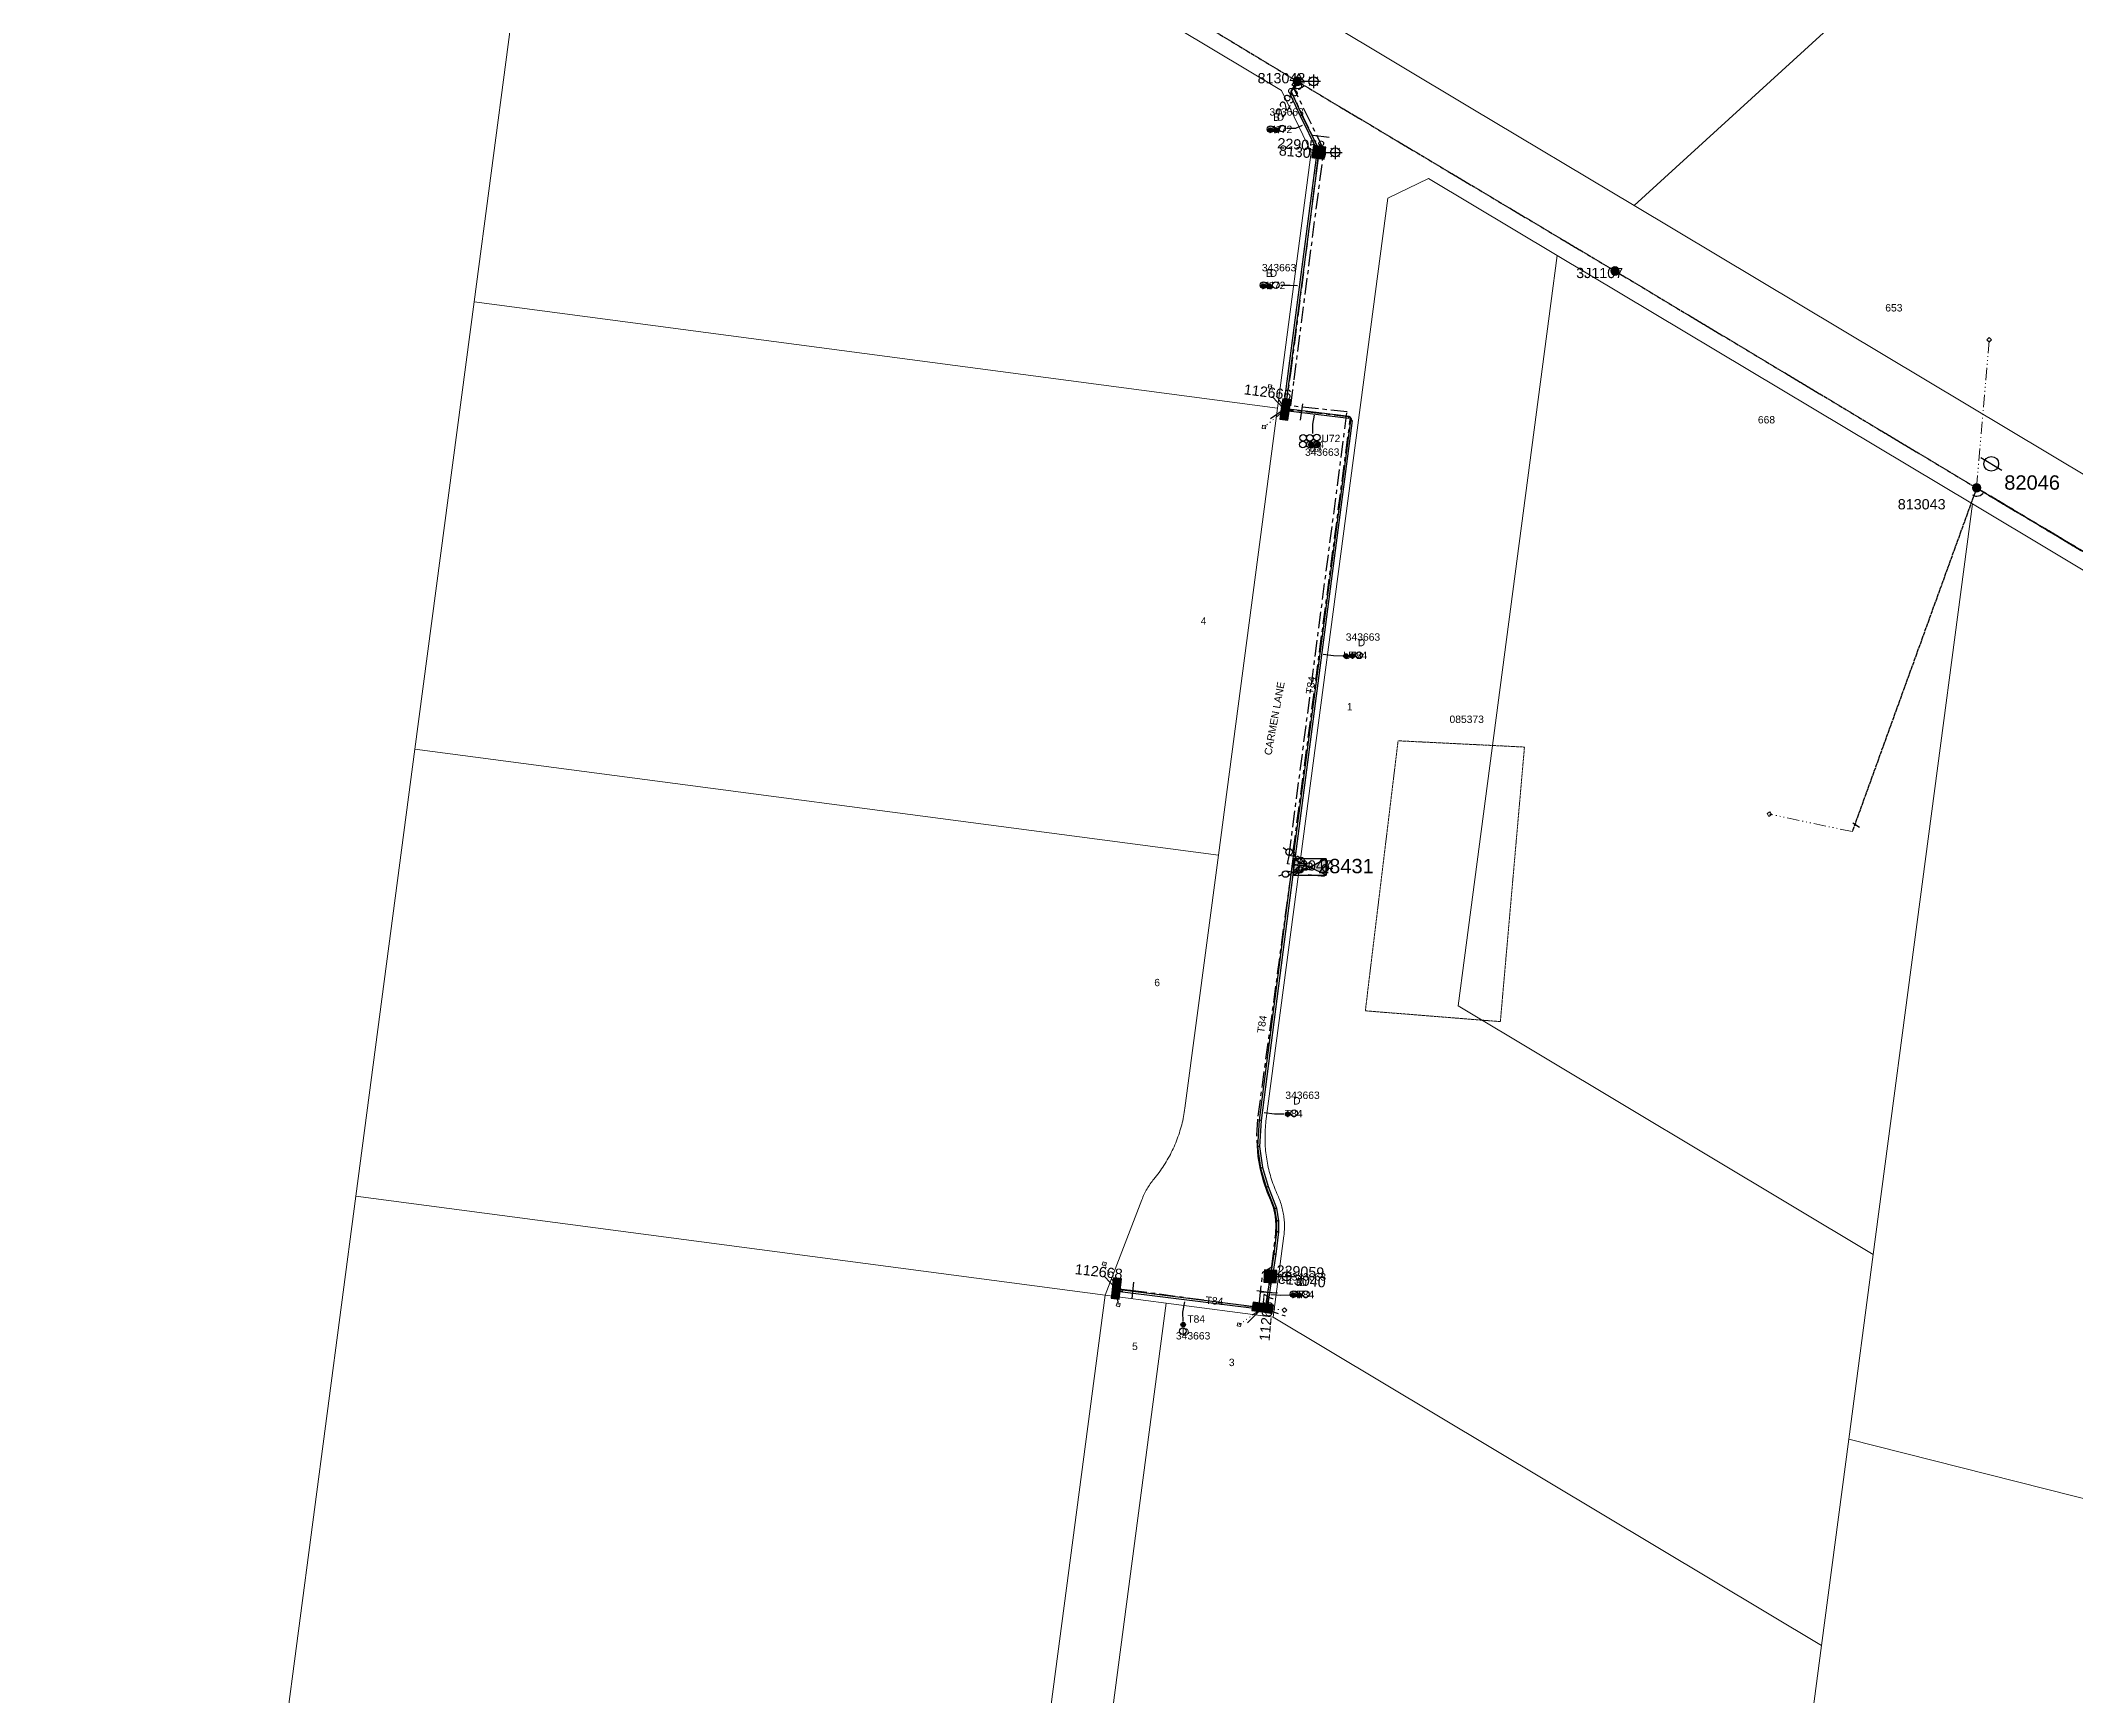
# Model space of a CAD drawing. Header units: metres. Extents: x 250871 to 255994, y 6164531 to 6169422.
# Drawn here: x 252047.9 to 252544.4, y 6166211 to 6166614.7 of the extents above; entities that cross this region are included whole.
import ezdxf
from ezdxf.enums import TextEntityAlignment as Align

# ---------------------------------------------------------------- set-up
doc = ezdxf.new("R2010")
doc.units = ezdxf.units.M
for name, pattern in [('Cable Exist OH', [1, 1, 0]), ('Cable Exist UG', [7, 4, -1, 1, -1]), ('DASHED', [19.05, 12.7, -6.35]), ('HIDDEN2', [0.1875, 0.125, -0.0625]), ('PHANTOMX2', [6.6, 3, -0.75, 0.2, -0.75, 0.2, -0.75, 0.2, -0.75])]:
    doc.linetypes.add(name, pattern=pattern)
doc.layers.get('0').update_dxf_attribs({"color": 6})
doc.layers.get('Defpoints').update_dxf_attribs({"color": 250})
for name, color, linetype, lineweight in [('Cadastre Land Parcels_SP_EXT', 118, 'Continuous', 15), ('Cadastre Other Property_SP_EXT', 138, 'DASHED', 15), ('Cadastre Road Names_SP_HV_LV_SL_EXT', 211, 'Continuous', 15), ('Mains_HV_EXT', 13, 'Continuous', 25), ('Mains_LV_EXT', 163, 'Continuous', 25), ('Mains_LV_SL_EXT', 135, 'Continuous', 25), ('Services_SP_EXT', 42, 'PHANTOMX2', 20)]:
    doc.layers.add(name, color=color, linetype=linetype, lineweight=lineweight)
for name, color, linetype in [('Duct_SP_EXT', 30, 'Continuous'), ('Equip_HV_EXT', 7, 'Continuous'), ('Equip_LV_EXT', 7, 'Continuous'), ('Equip_SP_HV_EXT', 7, 'Continuous'), ('Equip_SP_SL_EXT', 7, 'Continuous'), ('Sub_SP_EXT', 7, 'Continuous'), ('SupportsOH_SP_TR_HV_LV_SL_EXT', 7, 'Continuous'), ('SupportsUG_SP_LV_EXT', 7, 'Continuous'), ('SupportsUG_SP_LV_SL_EXT', 7, 'Continuous'), ('Trench_SP_EXT', 7, 'Continuous')]:
    doc.layers.add(name, color=color, linetype=linetype)
doc.styles.add('COLUMN_LABEL', font='arial.ttf', dxfattribs={"height": 2})
doc.styles.add('HVSW_LABEL', font='arial.ttf', dxfattribs={"height": 3.5})
doc.styles.add('iecARIAL', font='arial.ttf', dxfattribs={"height": 2})
doc.styles.add('POLE_LABEL', font='arial.ttf', dxfattribs={"height": 2})
doc.styles.add('SL_LABEL', font='arial.ttf', dxfattribs={"height": 2})
doc.styles.get("Standard").update_dxf_attribs({"font": 'arial.ttf'})
doc.styles.add('SWITCH_LABEL', font='arial.ttf', dxfattribs={"height": 2})

# ---------------------------------------------------------------- blocks, each defined once
blk = doc.blocks.new('SUB_PADMOUNT_EXT')
at = {"ltscale": 10}
h = blk.add_hatch(color=256, dxfattribs=at)
h.dxf.hatch_style = 1
h.paths.add_polyline_path([(4, -2), (0, 0), (4, 2)])
h.paths.add_polyline_path([(-4, -2), (-4, 2), (0, 0)])
blk.add_line((4, 2), (-4, -2))
blk.add_lwpolyline([(-4, -2), (4, -2), (4, 2), (-4, 2)], close=True)
at = {"ltscale": 10, "flags": 128}
for points in [[(-4, -2), (-4, 2), (0, 0)], [(4, -2), (0, 0), (4, 2)]]:
    blk.add_lwpolyline(points, close=True, dxfattribs=at)
at = {"flags": 8}
blk.add_attdef('ASSET_NUM', text='', height=2.5, dxfattribs=at).set_placement((0, 5), align=Align.MIDDLE_CENTER)
for tag, flags, p in [('STREET_CODE', 9, (1.5, 0)), ('OPERATING_VOLTAGE', 9, (1.5, -0.4)), ('ORIENTATION', 9, (1.5, -0.6)), ('OWNED_BY', 9, (1.5, -0.8)), ('OPERATED_BY', 9, (1.5, -1)), ('CONSTRUCTED_VOLTAGE', 9, (1.5, -1.4)), ('SECONDARY_VOLTAGE', 9, (1.5, -1.6)), ('STATE', 9, (1.5, -1.8)), ('SUBSTATION_TYPE', 9, (1.5, -2.2)), ('SUBURB', 9, (1.5, -2.8)), ('STREETNAME', 9, (1.5, -3)), ('Z', 1, (1.5, -3.6)), ('NO_PHASES', 9, (1.5, -0.2)), ('MAINTAINED_BY', 9, (1.5, -1.2)), ('PARENT', 9, (1.5, -2)), ('USAGE', 9, (1.5, -2.4)), ('LEGEND', 9, (1.5, -2.6)), ('LOCATION', 9, (1.5, -3.2)), ('NOTES', 9, (1.5, -3.4))]:
    blk.add_attdef(tag, text='', height=0.2, dxfattribs=dict(flags=flags)).set_placement(p, align=Align.MIDDLE_LEFT)
blk = doc.blocks.new('COLUMN_EXT')
blk.add_hatch(color=256).paths.add_polyline_path([(1.5, -1.5), (1.5, 1.5), (-1.5, 1.5), (-1.5, -1.5)])
blk.add_lwpolyline([(1.5, 1.5), (-1.5, 1.5), (-1.5, -1.5), (1.5, -1.5)], close=True)
at = {"layer": 'Defpoints', "flags": 128}
for points in [[(0, 0), (0, -2)], [(2, -4), (-2, -4)]]:
    blk.add_lwpolyline(points, dxfattribs=at)
at = {"flags": 9}
for tag, style, p in [('STRUCTURE_PLANT_NUMBER', 'POLE_LABEL', (-1.81, -0.03)), ('STREET_CODE', 'COLUMN_LABEL', (-1.81, 0.2))]:
    blk.add_attdef(tag, text='', height=0.2, rotation=180, dxfattribs=dict(at, style=style)).set_placement(p, align=Align.MIDDLE_LEFT)
for tag, p in [('COLUMN_TYPE', (-1.81, 0.4)), ('STREETNAME', (-1.81, 1.6)), ('OWNED_BY', (-1.81, 0.6)), ('LOCATION', (-1.81, 1.4)), ('SUBURB', (-1.81, 1.8)), ('LEGEND', (-1.81, 1.2)), ('USAGE', (-1.81, 1)), ('NOTES', (-1.81, 2)), ('STATE', (-1.81, 0.8))]:
    blk.add_attdef(tag, text='', height=0.2, rotation=180, dxfattribs=at).set_placement(p, align=Align.MIDDLE_LEFT)
at = {"flags": 1}
blk.add_attdef('Z', (-1.81, 2.35), '', height=0.2, rotation=180, dxfattribs=at)
at = {"style": 'COLUMN_LABEL', "width": 0.9, "flags": 8}
blk.add_attdef('ASSET_NUM', text='', height=2, rotation=270, dxfattribs=at).set_placement((2, -4), align=Align.MIDDLE_LEFT)
blk = doc.blocks.new('PILLAR_EXT')
blk.add_hatch(color=256).paths.add_polyline_path([(2.5, -1), (2.5, 1), (-2.5, 1), (-2.5, -1)])
for p, q in [((2.5, 0), (-2.5, 0)), ((0, -1), (0, 1))]:
    blk.add_line(p, q)
at = {"ltscale": 10}
blk.add_line((-2.5, 0), (2.5, 0), dxfattribs=at)
blk.add_lwpolyline([(2.5, 1), (1.25, 1), (-1.25, 1), (-2.5, 1), (-2.5, -1), (2.5, -1)], close=True)
at = {"layer": 'Defpoints'}
for p, q in [((0, 0), (0, -2)), ((2, -4), (-2, -4))]:
    blk.add_line(p, q, dxfattribs=at)
for tag, p, flags in [('SUPPORT_TYPE', (0, 0.6), 9), ('STREETNAME', (0, 1.8), 9), ('OWNED_BY', (0, 0.2), 9), ('LOCATION', (0, 1.2), 9), ('SUBURB', (0, 2), 1), ('LEGEND', (0, 1), 9), ('PARENT', (0, 1.6), 9), ('USAGE', (0, 0.8), 9), ('NOTES', (0, 1.4), 9), ('STATE', (0, 0.4), 9)]:
    blk.add_attdef(tag, p, '', height=0.2, rotation=180, dxfattribs=dict(flags=flags))
at = {"width": 0.9, "flags": 8}
blk.add_attdef('ASSET_NUM', text='', height=2, rotation=270, dxfattribs=at).set_placement((2, -4), align=Align.MIDDLE_LEFT)
blk = doc.blocks.new('DUCT_EXT')
blk.add_circle((0, 0.8), 0.8)
at = {"flags": 1}
blk.add_attdef('Z', (0, 0), '', height=0.2, dxfattribs=at)
at = {"flags": 9}
for tag, p in [('DUCT_CODE', (0, 0)), ('XSECT_TYPE', (0, -0.2)), ('STATE', (0, -0.6)), ('FB_REFERENCE', (0, -0.4)), ('NOTES', (0, -0.8))]:
    blk.add_attdef(tag, text='', height=0.2, dxfattribs=at).set_placement(p, align=Align.MIDDLE_LEFT)
blk = doc.blocks.new('SL_LANTERN_EXT')
at = {"flags": 9}
for tag, p in [('LRATECODE', (-7.4, 0)), ('LOUTREACHVOCAB', (-7.2, 0)), ('LOUTREACH', (-7, 0)), ('LANTNUMBER', (-6.6, 0)), ('LNEW', (-6.4, 0)), ('LMASTVOCAB', (-6.2, 0)), ('LMAST', (-6, 0)), ('LLAMPVOCAB', (-5.8, 0)), ('LLAMP', (-5.6, 0)), ('LEXIST', (-5.4, 0)), ('LCHARGE3PERCENT', (-5.2, 0)), ('LCHARGE3', (-5, 0)), ('LCHARGE2PERCENT', (-4.8, 0)), ('LCHARGE2', (-4.6, 0)), ('LCHARGE1PERCENT', (-4.4, 0)), ('LCHARGE1', (-4.2, 0)), ('LCATEGORY', (-4, 0)), ('LBRACKETVOCAB', (-3.8, 0)), ('LBRACKET', (-3.6, 0)), ('LKINGHEIGHT', (-3.4, 0)), ('CREPLACE', (-3.2, 0)), ('CREMOVE', (-3, 0)), ('CNUMBER', (-2.8, 0)), ('CNEW', (-2.6, 0)), ('CEXIST', (-2.4, 0)), ('USAGE', (-2.2, 0)), ('STATE', (-2, 0)), ('OWNED_BY', (-1.8, 0)), ('ORIENTATION', (-1.6, 0)), ('OPERATING_VOLTAGE', (-1.4, 0)), ('NO_PHASES', (-1.2, 0)), ('LANTERN_TYPE', (-1, 0)), ('LANTERN_PURPOSE', (-0.8, 0)), ('CONTROL_TYPE', (-0.6, 0)), ('CONSTRUCTED_VOLTAGE', (-0.4, 0))]:
    blk.add_attdef(tag, text='', height=0.001, rotation=270, dxfattribs=at).set_placement(p, align=Align.MIDDLE_LEFT)
for tag, p in [('LREMOVE', (0, -7.6)), ('LREPLACE', (0, -7.8)), ('LTYPE', (0, -8)), ('LTYPEVOCAB', (0, -8.2)), ('LEGEND', (0, -8.4)), ('SUBURB', (0, -8.6)), ('STREETNAME', (0, -8.8)), ('LOCATION', (0, -9)), ('NOTES', (0, -9.2)), ('MAINTAINED_BY', (0, -9.86))]:
    blk.add_attdef(tag, text='', height=0.001, dxfattribs=at).set_placement(p, align=Align.MIDDLE_LEFT)
blk.add_attdef('OPERATED_BY', (0, -9.61), '', height=0.001, dxfattribs=at)
blk.add_wipeout([(5.69, 0), (5.06, -1.06), (4, -1.69), (2.94, -1.06), (2.31, 0), (2.94, 1.06), (4, 1.69), (5.06, 1.06)])
for p, q in [((0, 0), (4, 0)), ((2.94, 1.06), (3.2, 0.8)), ((4, 1.69), (4, 0)), ((5.06, 1.06), (4.8, 0.8)), ((2.94, -1.06), (3.2, -0.8)), ((4, 0), (5.69, 0)), ((4, 0), (4, -1.69)), ((5.06, -1.06), (4.8, -0.8))]:
    blk.add_line(p, q)
blk.add_circle((4, 0), 1.12)
at = {"style": 'SL_LABEL', "flags": 9}
blk.add_attdef('STREET_CODE', text='', height=0.001, rotation=270, dxfattribs=at).set_placement((0, 0), align=Align.MIDDLE_LEFT)
at = {"flags": 1}
blk.add_attdef('Z', (0, 0), '', height=0.001, rotation=270, dxfattribs=at)
at = {"width": 0.9}
blk.add_attdef('LNUMBER', text='', height=1, dxfattribs=at).set_placement((7, -1), align=Align.MIDDLE_LEFT)
blk = doc.blocks.new('CCP_EXT')
blk.add_wipeout([(0, 0.57), (0.57, 0), (0, -0.57), (-0.57, 0)])
blk.add_lwpolyline([(-0.57, 0), (0, 0.57), (0.57, 0), (0, -0.57), (-0.57, 0)])
at = {"flags": 1}
blk.add_attdef('Z', (0, 0), '', height=0.2, dxfattribs=at)
at = {"flags": 9}
for tag, p in [('CCP_TYPE', (0, 0)), ('CONSTRUCTED_VOLTAGE', (0, -0.2)), ('OPERATING_VOLTAGE', (0, -0.6)), ('ORIENTATION', (0, -0.8)), ('OWNED_BY', (0, -1)), ('STATE', (0, -1.8)), ('NO_PHASES', (0, -0.4)), ('USAGE', (0, -1.2)), ('LEGEND', (0, -1.4)), ('LIFE_SUPPORT', (0, -1.6)), ('NOTES', (0, -2))]:
    blk.add_attdef(tag, text='', height=0.2, dxfattribs=at).set_placement(p, align=Align.MIDDLE_LEFT)
blk = doc.blocks.new('POLE_EXT')
blk.add_hatch(color=256).paths.add_polyline_path([(-1, 0, 1), (1, 0, 1)])
blk.add_lwpolyline([(-1, 0, 1), (1, 0, 1)], format="xyb", close=True)
at = {"flags": 8}
blk.add_attdef('pNumber', text='', height=2, dxfattribs=at).set_placement((2.5, 2.5), align=Align.MIDDLE_CENTER)
at = {"style": 'POLE_LABEL', "flags": 9}
for tag, p in [('STRUCTURE_PLANT_NUMBER', (1.35, 0.03)), ('STREET_CODE', (1.35, -0.2))]:
    blk.add_attdef(tag, text='', height=0.2, dxfattribs=at).set_placement(p, align=Align.MIDDLE_LEFT)
at = {"flags": 9}
for tag, p in [('OWNED_BY', (1.35, -0.4)), ('SPECIAL_USE', (1.35, -0.8)), ('STATE', (1.35, -1)), ('cLV', (1.35, -1.4)), ('hDepth', (1.35, -1.6)), ('hDia', (1.35, -1.8)), ('cHV', (1.35, -2)), ('cLinedev', (1.35, -3.4)), ('pExisting', (1.35, -3.8)), ('pFooting', (1.35, -4.4)), ('pNew', (1.35, -4.6)), ('pRelocate', (1.35, -5)), ('PARENT', (1.35, -0.6)), ('USAGE', (1.35, -1.2)), ('LBRACKET', (1.35, -2.2)), ('LExisting', (1.35, -2.4)), ('LANTNUMBER', (1.35, -2.6)), ('LOther', (1.35, -2.8)), ('LRemove', (1.35, -3)), ('LEGEND', (1.35, -3.2)), ('LOCATION', (1.35, -3.6)), ('PFNUMBER', (1.35, -4)), ('NEWPFNUMBER', (1.35, -4.2)), ('pRemove', (1.35, -5.2)), ('pReplace', (1.35, -5.4)), ('pStay', (1.35, -5.6)), ('pType', (1.35, -5.8)), ('cspan', (1.35, -6)), ('STREETNAME', (1.35, -6.2)), ('SUBURB', (1.35, -6.4)), ('OPERATED_BY', (1.36, -7.01)), ('NOTES', (1.35, -6.6)), ('MAINTAINED_BY', (1.36, -6.81))]:
    blk.add_attdef(tag, text='', height=0.2, dxfattribs=at).set_placement(p, align=Align.MIDDLE_LEFT)
at = {"flags": 1}
blk.add_attdef('Z', (1.35, -7.33), '', height=0.2, dxfattribs=at)
blk = doc.blocks.new('LV_UG_DFUSE_CLOSED_EXT')
for points in [[(1, 0), (0, 0)], [(5.04, 0.73), (2.16, -0.72)], [(5.05, -0.71), (2.16, 0.72)], [(6.2, 0.01), (7.2, 0.01)]]:
    blk.add_lwpolyline(points)
for centre in [(1.8, 0), (5.4, 0.01)]:
    blk.add_circle(centre, 0.8)
at = {"flags": 9}
for tag, p in [('ACTUAL_STATUS', (0, 0)), ('CONSTRUCTED_VOLTAGE', (0, -0.2)), ('OPERATING_VOLTAGE', (0, -0.6)), ('ORIENTATION', (0, -0.8)), ('STATE', (0, -1)), ('SWITCH_TYPE', (0, -1.2)), ('NO_PHASES', (0, -0.4)), ('USAGE', (0, -1.4)), ('NOTES', (0, -1.6))]:
    blk.add_attdef(tag, text='', height=0.2, dxfattribs=at).set_placement(p, align=Align.MIDDLE_LEFT)
at = {"flags": 1}
blk.add_attdef('Z', (0, 0), '', height=0.2, dxfattribs=at)
blk = doc.blocks.new('HV_ABS_CLOSED_EXT')
blk.add_line((-3, 6.87), (3, 6.87))
blk.add_circle((0, 6.87), 1.8)
at = {"flags": 1}
blk.add_attdef('Z', (0, 0), '', height=0.2, dxfattribs=at)
at = {"style": 'HVSW_LABEL'}
for tag, height, flags, p in [('ASSET_NUM', 3.5, 8, (2, 2)), ('STREET_CODE', 0.2, 9, (0, -0.2))]:
    blk.add_attdef(tag, text='', height=height, dxfattribs=dict(at, flags=flags)).set_placement(p, align=Align.MIDDLE_LEFT)
at = {"flags": 9}
for tag, p in [('ACTUAL_STATUS', (0, -0.4)), ('CONSTRUCTED_VOLTAGE', (0, -0.6)), ('OPERATING_VOLTAGE', (0, -1)), ('ORIENTATION', (0, -1.2)), ('OWNED_BY', (0, -1.4)), ('STATE', (0, -1.6)), ('SWITCH_TYPE', (0, -1.8)), ('STREETNAME', (0, -2.6)), ('SUBURB', (0, -2.8)), ('NO_PHASES', (0, -0.8)), ('USAGE', (0, -2)), ('LEGEND', (0, -2.2)), ('LOCATION', (0, -2.4)), ('NOTES', (0, -3))]:
    blk.add_attdef(tag, text='', height=0.2, dxfattribs=at).set_placement(p, align=Align.MIDDLE_LEFT)
blk = doc.blocks.new('SWG_HOLEC_SU_EXT')
blk.add_line((1.8, -2), (5.8, -2))
for points in [[(1, 0), (0, 0)], [(6.6, 0), (7.6, 0)]]:
    blk.add_lwpolyline(points)
for points in [[(1.8, -0.8, 1), (1.8, 0.8, 1)], [(5.8, -0.8, 1), (5.8, 0.8, 1)]]:
    blk.add_lwpolyline(points, format="xyb", close=True)
at = {"style": 'SWITCH_LABEL', "flags": 8}
blk.add_attdef('ASSET_NUM', text='', height=2.5, rotation=179.9544, dxfattribs=at).set_placement((-2.4, 0), align=Align.MIDDLE_LEFT)
at = {"flags": 1}
blk.add_attdef('Z', (0, 0), '', height=0.2, dxfattribs=at)
at = {"flags": 9}
for tag, p in [('ACTUAL_STATUS', (0, -0.4)), ('CONSTRUCTED_VOLTAGE', (0, -0.6)), ('OPERATING_VOLTAGE', (0, -1)), ('ORIENTATION', (0, -1.2)), ('OWNED_BY', (0, -1.4)), ('STATE', (0, -1.8)), ('SWITCH_TYPE', (0, -2)), ('STREETNAME', (0, -2.6)), ('SUBURB', (0, -2.8)), ('NO_PHASES', (0, -0.8)), ('PARENT', (0, -1.6)), ('USAGE', (0, -2.2)), ('LOCATION', (0, -2.4)), ('NOTES', (0, -3))]:
    blk.add_attdef(tag, text='', height=0.2, dxfattribs=at).set_placement(p, align=Align.MIDDLE_LEFT)
at = {"style": 'SWITCH_LABEL', "flags": 9}
blk.add_attdef('STREET_CODE', text='', height=0.2, dxfattribs=at).set_placement((0, -0.2), align=Align.MIDDLE_LEFT)
blk = doc.blocks.new('End Shackle_EXT')
blk.add_wipeout([(0, 0.25), (1.81, 0.25), (1.82, -0.25), (0, -0.25)])
blk.add_line((1.81, -1), (1.81, 1))
at = {"flags": 1}
blk.add_attdef('Z', (0, 0), '', height=0.2, dxfattribs=at)
at = {"flags": 9}
for tag, p in [('CONNECTOR_TYPE', (0, 0)), ('CONSTRUCTED_VOLTAGE', (0, -0.2)), ('OPERATING_VOLTAGE', (0, -0.6)), ('ORIENTATION', (0, -0.8)), ('OWNED_BY', (0, -1)), ('STATE', (0, -1.2)), ('NO_PHASES', (0, -0.4)), ('USAGE', (0, -1.4)), ('NOTES', (0, -1.6))]:
    blk.add_attdef(tag, text='', height=0.2, dxfattribs=at).set_placement(p, align=Align.MIDDLE_LEFT)
blk = doc.blocks.new('CABLE_LARGE_EXT')
h = blk.add_hatch(color=256)
edge = h.paths.add_edge_path()
edge.add_arc((0, 0.55), 0.55, 0, 360)
blk.add_circle((0, 0.55), 0.55)
at = {"flags": 1}
blk.add_attdef('Z', (0, 0), '', height=0.2, dxfattribs=at)
at = {"flags": 9}
for tag, p in [('COND_CODE', (0, 0)), ('STATE', (0, -0.4)), ('XSECT_SIZE', (0, -0.6)), ('FB_REFERENCE', (0, -0.2)), ('NOTES', (0, -0.8))]:
    blk.add_attdef(tag, text='', height=0.2, dxfattribs=at).set_placement(p, align=Align.MIDDLE_LEFT)

msp = doc.modelspace()

# ---------------------------------------------------------------- linework, layer by layer
at = {"layer": 'Cadastre Land Parcels_SP_EXT', "linetype": 'Continuous'}
for points in [[(252677.349, 6166752.757), (252696.099, 6166797.396), (252734.445, 6166888.692), (252385.953, 6166996.264), (252213.557, 6166707.897), (252360.674, 6166619.943), (252360.837, 6166619.845), (252396.952, 6166598.254), (252436.767, 6166574.451), (252591.085, 6166715.275), (252641.184, 6166685.325), (252655.366, 6166711.769), (252677.349, 6166752.757)], [(251982.183, 6166823.08), (251977.806, 6166825.699), (251951.251, 6166750.609), (251940.01, 6166747.699), (251857.93, 6166762.421), (251782.647, 6166191.91), (251935.363, 6166125.668), (252088.689, 6166059.16), (252089.273, 6166063.575), (252102.784, 6166165.838), (252103.825, 6166173.714), (252124.843, 6166332.798), (252139.255, 6166441.875), (252153.669, 6166550.951), (252174.426, 6166708.042), (252101.058, 6166751.945), (252001.146, 6166587.915), (251952.586, 6166599.874), (251953.499, 6166741.984), (251982.183, 6166823.08)], [(252655.473, 6166676.782), (252641.184, 6166685.325), (252591.085, 6166715.275), (252436.767, 6166574.451), (252548.371, 6166507.728), (252655.473, 6166676.782)], [(252357.977, 6166587.505), (252350.704, 6166602.559), (252174.426, 6166708.042), (252153.669, 6166550.951), (252349.722, 6166525.049), (252357.977, 6166587.505)], [(252489.134, 6166273.485), (252495.094, 6166318.584), (252393.815, 6166379.191), (252418.009, 6166562.284), (252386.574, 6166581.095), (252376.681, 6166576.314), (252346.979, 6166351.621), (252346.916, 6166351.109), (252346.86, 6166350.595), (252346.812, 6166350.08), (252346.771, 6166349.565), (252346.738, 6166349.05), (252346.714, 6166348.534), (252346.697, 6166348.017), (252346.687, 6166347.501), (252346.686, 6166346.985), (252346.693, 6166346.468), (252346.708, 6166345.952), (252346.73, 6166345.436), (252346.761, 6166344.92), (252346.798, 6166344.405), (252346.844, 6166343.89), (252346.898, 6166343.376), (252346.96, 6166342.863), (252347.029, 6166342.351), (252347.106, 6166341.84), (252347.19, 6166341.331), (252347.283, 6166340.822), (252347.383, 6166340.315), (252347.491, 6166339.811), (252347.606, 6166339.307), (252347.73, 6166338.805), (252347.861, 6166338.306), (252347.999, 6166337.808), (252348.145, 6166337.313), (252348.298, 6166336.819), (252348.459, 6166336.328), (252348.628, 6166335.84), (252348.803, 6166335.354), (252348.986, 6166334.871), (252349.177, 6166334.391), (252349.375, 6166333.913), (252349.58, 6166333.439), (252349.792, 6166332.968), (252349.945, 6166332.625), (252350.091, 6166332.28), (252350.23, 6166331.931), (252350.361, 6166331.579), (252350.485, 6166331.225), (252350.602, 6166330.868), (252350.711, 6166330.509), (252350.813, 6166330.148), (252350.907, 6166329.784), (252350.993, 6166329.419), (252351.072, 6166329.052), (252351.144, 6166328.683), (252351.207, 6166328.313), (252351.263, 6166327.942), (252351.311, 6166327.57), (252351.352, 6166327.196), (252351.384, 6166326.822), (252351.409, 6166326.448), (252351.425, 6166326.072), (252351.435, 6166325.697), (252351.436, 6166325.321), (252351.429, 6166324.946), (252351.415, 6166324.571), (252351.393, 6166324.196), (252351.362, 6166323.822), (252351.325, 6166323.448), (252351.279, 6166323.076), (252348.655, 6166303.23), (252482.485, 6166223.166), (252489.134, 6166273.485)], [(252519.289, 6166501.677), (252418.009, 6166562.284), (252393.815, 6166379.191), (252495.094, 6166318.584), (252519.289, 6166501.677)], [(252349.722, 6166525.049), (252153.669, 6166550.951), (252139.255, 6166441.875), (252335.307, 6166415.972), (252349.722, 6166525.049)], [(252598.866, 6166454.068), (252519.289, 6166501.677), (252495.094, 6166318.584), (252489.134, 6166273.485), (252598.481, 6166245.809), (252598.866, 6166454.068)], [(252316.617, 6166331.888), (252316.753, 6166332.231), (252316.895, 6166332.571), (252317.044, 6166332.909), (252317.2, 6166333.243), (252317.363, 6166333.574), (252317.533, 6166333.901), (252317.71, 6166334.225), (252317.893, 6166334.545), (252318.082, 6166334.861), (252318.278, 6166335.174), (252318.48, 6166335.482), (252318.689, 6166335.786), (252318.904, 6166336.086), (252319.124, 6166336.382), (252319.352, 6166336.672), (252319.584, 6166336.958), (252319.912, 6166337.358), (252320.233, 6166337.763), (252320.548, 6166338.172), (252320.857, 6166338.586), (252321.159, 6166339.005), (252321.455, 6166339.428), (252321.745, 6166339.856), (252322.027, 6166340.289), (252322.305, 6166340.725), (252322.574, 6166341.165), (252322.837, 6166341.61), (252323.093, 6166342.059), (252323.343, 6166342.511), (252323.586, 6166342.967), (252323.821, 6166343.428), (252324.049, 6166343.89), (252324.271, 6166344.357), (252324.485, 6166344.828), (252324.692, 6166345.301), (252324.892, 6166345.777), (252325.084, 6166346.257), (252325.27, 6166346.738), (252325.448, 6166347.224), (252325.618, 6166347.711), (252325.782, 6166348.202), (252325.937, 6166348.695), (252326.085, 6166349.189), (252326.226, 6166349.687), (252326.359, 6166350.186), (252326.484, 6166350.687), (252326.602, 6166351.189), (252326.712, 6166351.695), (252326.815, 6166352.201), (252326.909, 6166352.708), (252326.996, 6166353.218), (252327.075, 6166353.729), (252327.147, 6166354.24), (252335.307, 6166415.972), (252139.255, 6166441.875), (252124.843, 6166332.798), (252307.717, 6166308.638), (252316.617, 6166331.888)], [(252274.981, 6166060.862), (252307.717, 6166308.638), (252124.843, 6166332.798), (252103.825, 6166173.714), (252175.22, 6166164.282), (252261.897, 6166042.848), (252238.983, 6165902.762), (252248.854, 6165901.147), (252274.981, 6166060.862)], [(252458.018, 6166038.011), (252465.752, 6166096.536), (252307.349, 6166191.286), (252322.591, 6166306.674), (252307.717, 6166308.638), (252274.981, 6166060.862), (252434.338, 6165965.527), (252447.407, 6165957.709), (252458.018, 6166038.011)], [(252471.472, 6166139.826), (252482.485, 6166223.166), (252348.655, 6166303.23), (252322.591, 6166306.674), (252307.349, 6166191.286), (252465.752, 6166096.536), (252471.472, 6166139.826)], [(252701.99, 6166168.467), (252678.943, 6166225.444), (252598.481, 6166245.809), (252489.134, 6166273.485), (252482.485, 6166223.166), (252471.472, 6166139.826), (252701.99, 6166168.467)]]:
    msp.add_lwpolyline(points, close=True, dxfattribs=at)
at = {"layer": 'Cadastre Other Property_SP_EXT', "linetype": 'HIDDEN2'}
msp.add_lwpolyline([(252379.157, 6166443.884), (252371.168, 6166378), (252404.112, 6166375.36), (252410.001, 6166442.351), (252379.157, 6166443.884)], close=True, dxfattribs=at)
at = {"layer": 'Duct_SP_EXT'}
for p, q in [((252351.095, 6166524.783), (252351.333, 6166524.752)), ((252351.571, 6166524.72), (252351.333, 6166524.752)), ((252352.376, 6166524.379), (252352.405, 6166524.618)), ((252352.376, 6166524.379), (252367.132, 6166522.593)), ((252352.434, 6166524.856), (252352.405, 6166524.618)), ((252352.434, 6166524.856), (252367.19, 6166523.07)), ((252367.132, 6166522.593), (252367.161, 6166522.832)), ((252367.19, 6166523.07), (252367.161, 6166522.832)), ((252367.51, 6166522.058), (252353.292, 6166413.846)), ((252367.986, 6166521.996), (252353.768, 6166413.783)), ((252367.51, 6166522.058), (252367.748, 6166522.027)), ((252367.986, 6166521.996), (252367.748, 6166522.027)), ((252353.292, 6166413.845), (252345.242, 6166351.306)), ((252353.768, 6166413.784), (252345.72, 6166351.26)), ((252353.292, 6166413.846), (252353.53, 6166413.814)), ((252353.292, 6166413.845), (252353.53, 6166413.814)), ((252353.768, 6166413.783), (252353.53, 6166413.814)), ((252353.768, 6166413.784), (252353.53, 6166413.814)), ((252345.242, 6166351.306), (252344.824, 6166344.868)), ((252345.242, 6166351.306), (252345.481, 6166351.283)), ((252345.72, 6166351.26), (252345.306, 6166344.888)), ((252345.72, 6166351.26), (252345.481, 6166351.283)), ((252344.824, 6166344.868), (252345.065, 6166344.878)), ((252344.824, 6166344.868), (252345.611, 6166339.648)), ((252345.306, 6166344.888), (252345.065, 6166344.878)), ((252345.306, 6166344.888), (252346.081, 6166339.751)), ((252345.611, 6166339.648), (252345.846, 6166339.699)), ((252345.611, 6166339.648), (252346.968, 6166334.982)), ((252346.081, 6166339.751), (252345.846, 6166339.699)), ((252346.081, 6166339.751), (252347.423, 6166335.138)), ((252346.968, 6166334.982), (252347.196, 6166335.06)), ((252346.968, 6166334.982), (252349.035, 6166329.73)), ((252347.423, 6166335.138), (252347.196, 6166335.06)), ((252347.423, 6166335.138), (252349.5, 6166329.858)), ((252349.035, 6166329.73), (252349.267, 6166329.794)), ((252349.035, 6166329.73), (252349.524, 6166326.745)), ((252349.5, 6166329.858), (252349.267, 6166329.794)), ((252349.5, 6166329.858), (252350.005, 6166326.781)), ((252349.493, 6166324.079), (252348.862, 6166318.672)), ((252349.972, 6166324.048), (252349.337, 6166318.606)), ((252349.524, 6166326.745), (252349.493, 6166324.079)), ((252349.493, 6166324.079), (252349.732, 6166324.063)), ((252349.524, 6166326.745), (252349.764, 6166326.763)), ((252349.972, 6166324.048), (252349.732, 6166324.063)), ((252350.005, 6166326.781), (252349.764, 6166326.763)), ((252350.005, 6166326.781), (252349.972, 6166324.048)), ((252348.862, 6166318.672), (252349.099, 6166318.639)), ((252349.337, 6166318.606), (252349.099, 6166318.639)), ((252311.294, 6166309.919), (252311.264, 6166309.681)), ((252345.964, 6166305.09), (252345.993, 6166305.328)), ((252346.023, 6166305.567), (252345.993, 6166305.328)), ((252346.845, 6166306.082), (252347.083, 6166306.046)), ((252347.32, 6166306.01), (252347.083, 6166306.046))]:
    msp.add_line(p, q, dxfattribs=at)
for points in [[(252352.037, 6166593.355), (252354.216, 6166593.343), (252355.82, 6166594.06)], [(252350.583, 6166555.06), (252352.837, 6166555.07), (252354.592, 6166554.931)], [(252358.376, 6166518.842), (252358.38, 6166521.141), (252358.727, 6166523.317)], [(252365.716, 6166464.56), (252363.376, 6166464.607), (252360.865, 6166464.912)], [(252351.31, 6166352.825), (252349.009, 6166352.819), (252346.52, 6166353.08)], [(252326.677, 6166302.219), (252326.666, 6166304.494), (252327.109, 6166307.013)], [(252352.903, 6166308.589), (252350.577, 6166308.55), (252348.134, 6166308.688)]]:
    msp.add_lwpolyline(points, dxfattribs=at)
at = {"layer": 'Mains_HV_EXT', "linetype": 'Continuous'}
msp.add_lwpolyline([(252353.835, 6166603.062, 0.2658023), (252356.22, 6166603.792)], format="xyb", dxfattribs=at)
at = {"layer": 'Mains_HV_EXT', "linetype": 'Cable Exist OH'}
msp.add_lwpolyline([(252520.371, 6166505.538), (252623.673, 6166443.793)], dxfattribs=at)
at = {"layer": 'Mains_LV_EXT', "linetype": 'Cable Exist UG'}
msp.add_lwpolyline([(252357.419, 6166412.93), (252353.561, 6166416.929), (252353.561, 6166416.929), (252367.568, 6166522.872), (252351.624, 6166524.708)], dxfattribs=at)
at = {"layer": 'Mains_LV_EXT', "linetype": 'Continuous'}
msp.add_lwpolyline([(252519.298, 6166503.88, 0.4407375), (252522.044, 6166504.559)], format="xyb", dxfattribs=at)
at = {"layer": 'Mains_LV_EXT', "linetype": 'Cable Exist OH'}
msp.add_lwpolyline([(252572.819, 6166474.27), (252520.33, 6166505.593)], dxfattribs=at)
at = {"layer": 'Trench_SP_EXT', "linetype": 'Cable Exist UG'}
for points in [[(252352.405, 6166524.618), (252351.624, 6166524.708)], [(252353.799, 6166413.78), (252356.617, 6166413.271)]]:
    msp.add_lwpolyline(points, dxfattribs=at)
for points in [[(252367.748, 6166522.027, 0.5055153), (252367.213, 6166522.845)], [(252310.447, 6166310.372, 0.5192129), (252310.967, 6166309.737), (252310.967, 6166309.737), (252311.953, 6166309.604)], [(252346.307, 6166305.479), (252346.54, 6166305.52), (252346.54, 6166305.52, 0.5805278), (252347.101, 6166306.116)]]:
    msp.add_lwpolyline(points, format="xyb", dxfattribs=at)

# ---------------------------------------------------------------- block references
at = {"layer": 'Duct_SP_EXT'}
for name, p in [('DUCT_EXT', (252348.038, 6166592.324)), ('DUCT_EXT', (252350.876, 6166592.47)), ('DUCT_EXT', (252346.329, 6166554.25)), ('CABLE_LARGE_EXT', (252346.329, 6166554.25)), ('CABLE_LARGE_EXT', (252347.727, 6166554.28)), ('DUCT_EXT', (252349.336, 6166554.254)), ('CABLE_LARGE_EXT', (252366.456, 6166464.036)), ('CABLE_LARGE_EXT', (252367.992, 6166464.047)), ('DUCT_EXT', (252369.622, 6166464.005)), ('DUCT_EXT', (252353.804, 6166352.225)), ('CABLE_LARGE_EXT', (252352.198, 6166352.243)), ('DUCT_EXT', (252353.644, 6166308.06)), ('DUCT_EXT', (252356.644, 6166308.047))]:
    msp.add_blockref(name, p, dxfattribs=at)
at = {"layer": 'Duct_SP_EXT', "rotation": 90.0000000000002}
for name, p in [('DUCT_EXT', (252356.772, 6166517.812)), ('DUCT_EXT', (252358.436, 6166517.807)), ('DUCT_EXT', (252360.113, 6166517.869)), ('DUCT_EXT', (252356.689, 6166516.173)), ('DUCT_EXT', (252358.396, 6166516.14)), ('CABLE_LARGE_EXT', (252358.396, 6166516.14)), ('DUCT_EXT', (252360.108, 6166516.168)), ('CABLE_LARGE_EXT', (252360.108, 6166516.168)), ('DUCT_EXT', (252327.439, 6166299.858)), ('CABLE_LARGE_EXT', (252327.278, 6166301.431))]:
    msp.add_blockref(name, p, dxfattribs=at)
at = {"layer": 'Equip_HV_EXT'}
ref = msp.add_blockref('SWG_HOLEC_SU_EXT', (252355.67, 6166413.475), dxfattribs=dict(at, rotation=354.0750338995177))
ref.add_attrib('ASSET_NUM', '82047', dxfattribs={"layer": '0', "height": 2.5, "style": 'SWITCH_LABEL'}).set_placement((252353.271, 6166414.725), align=Align.TOP_LEFT)
at = {"layer": 'Equip_LV_EXT'}
for p, rotation in [((252356.973, 6166413.581), 143.9999999316869), ((252356.887, 6166412.878), 196.0309201047088)]:
    msp.add_blockref('LV_UG_DFUSE_CLOSED_EXT', p, dxfattribs=dict(at, rotation=rotation))
at = {"layer": 'Equip_SP_HV_EXT'}
ref = msp.add_blockref('HV_ABS_CLOSED_EXT', (252520.33, 6166505.593), dxfattribs=dict(at, rotation=328.7003021953429))
ref.add_attrib('ASSET_NUM', '82046', dxfattribs={"layer": '0', "height": 3.5, "style": 'HVSW_LABEL'}).set_placement((252540.673, 6166506.897), align=Align.MIDDLE_RIGHT)
at = {"layer": 'Sub_SP_EXT'}
ref = msp.add_blockref('SUB_PADMOUNT_EXT', (252357.636, 6166413.074), dxfattribs=at)
ref.add_attrib('ASSET_NUM', '28431', dxfattribs={"layer": '0', "height": 3.5}).set_placement((252359.636, 6166413.324), align=Align.MIDDLE_LEFT)
at = {"layer": 'SupportsOH_SP_TR_HV_LV_SL_EXT'}
ref = msp.add_blockref('POLE_EXT', (252432.081, 6166558.524), dxfattribs=at)
ref.add_attrib('ASSET_NUM', '3J1107', dxfattribs={"layer": '0', "height": 2.5, "style": 'POLE_LABEL'}).set_placement((252434.081, 6166559.274), align=Align.TOP_RIGHT)
ref = msp.add_blockref('POLE_EXT', (252520.33, 6166505.593), dxfattribs=at)
ref.add_attrib('ASSET_NUM', '813043', dxfattribs={"layer": '0', "height": 2.5, "style": 'POLE_LABEL'}).set_placement((252512.753, 6166501.594), align=Align.MIDDLE_RIGHT)
at = {"layer": 'SupportsUG_SP_LV_EXT'}
ref = msp.add_blockref('PILLAR_EXT', (252351.624, 6166524.708), dxfattribs=dict(at, rotation=81.62257200756343))
ref.add_attrib('ASSET_NUM', '112666', dxfattribs={"layer": '0', "height": 2.5, "rotation": 352.72128, "style": 'iecARIAL'}).set_placement((252353.124, 6166528.208), align=Align.MIDDLE_RIGHT)
ref = msp.add_blockref('PILLAR_EXT', (252310.42, 6166310.243), dxfattribs=dict(at, rotation=83.41087821326676))
ref.add_attrib('ASSET_NUM', '112668', dxfattribs={"layer": '0', "height": 2.5, "rotation": 353.68558, "style": 'iecARIAL'}).set_placement((252311.92, 6166313.743), align=Align.MIDDLE_RIGHT)
ref = msp.add_blockref('PILLAR_EXT', (252346.097, 6166305.532), dxfattribs=dict(at, rotation=171.4902006657871))
ref.add_attrib('ASSET_NUM', '112667', dxfattribs={"layer": '0', "height": 2.5, "rotation": 84.77641, "style": 'iecARIAL'}).set_placement((252347.597, 6166309.032), align=Align.MIDDLE_RIGHT)
at = {"layer": 'SupportsUG_SP_LV_SL_EXT'}
ref = msp.add_blockref('COLUMN_EXT', (252359.824, 6166587.44), dxfattribs=dict(at, rotation=172.1553039940059))
ref.add_attrib('ASSET_NUM', '813039', dxfattribs={"layer": '0', "height": 2.5, "rotation": 354.97592, "style": 'COLUMN_LABEL'}).set_placement((252361.824, 6166588.19), align=Align.TOP_RIGHT)
ref = msp.add_blockref('COLUMN_EXT', (252347.985, 6166313.207), dxfattribs=dict(at, rotation=356.394666018182))
ref.add_attrib('ASSET_NUM', '813040', dxfattribs={"layer": '0', "height": 2.5, "rotation": 355.20423, "style": 'COLUMN_LABEL'}).set_placement((252349.985, 6166313.957), align=Align.TOP_LEFT)

# ---------------------------------------------------------------- texts
at = {"layer": 'Cadastre Land Parcels_SP_EXT'}
for s, p in [('653', (252498.04, 6166548.626)), ('668', (252466.959, 6166521.315)), ('4', (252330.99, 6166472.217)), ('1', (252366.655, 6166451.291)), ('6', (252319.661, 6166384.003)), ('5', (252314.249, 6166295.236)), ('3', (252337.861, 6166291.32))]:
    msp.add_text(s, height=1.8, dxfattribs=at).set_placement(p)
at = {"layer": 'Cadastre Other Property_SP_EXT'}
msp.add_text('085373', height=1.8, dxfattribs=at).set_placement((252391.711, 6166448.235))
at = {"layer": 'Cadastre Road Names_SP_HV_LV_SL_EXT'}
msp.add_text('CARMEN LANE', height=1.8, rotation=79.61421, dxfattribs=at).set_placement((252348.236, 6166440.249))
at = {"layer": 'Duct_SP_EXT'}
for s, p in [('343663', (252347.763, 6166596.412)), ('B', (252348.655, 6166595.135)), ('D', (252349.54, 6166595.149)), ('343663', (252345.923, 6166558.427)), ('B', (252346.916, 6166557.074)), ('D', (252347.835, 6166557.065)), ('R7', (252345.841, 6166554.052)), ('U72', (252347.031, 6166554.079)), ('U72', (252360.458, 6166516.745)), ('343663', (252356.45, 6166513.417)), ('T84', (252356.772, 6166515.336)), ('B', (252357.561, 6166514.419)), ('D', (252358.563, 6166514.428)), ('343663', (252366.395, 6166468.299)), ('D', (252369.308, 6166466.952)), ('U72', (252365.775, 6166463.82)), ('T84', (252367.293, 6166463.846)), ('T84', (252351.503, 6166352.04)), ('343663', (252351.646, 6166356.499)), ('D', (252353.535, 6166355.144)), ('343663', (252353.193, 6166312.19)), ('B', (252354.195, 6166310.853)), ('D', (252355.1, 6166310.857)), ('343663', (252324.95, 6166297.814)), ('D', (252326.368, 6166298.758)), ('T84', (252327.72, 6166301.902))]:
    msp.add_text(s, height=1.8, dxfattribs=at).set_placement(p)
at = {"layer": 'Mains_LV_EXT'}
for rotation, p in [(80.79942, (252358.38, 6166455.166)), (81.94712, (252346.522, 6166372.471)), (354.86752, (252332.108, 6166306.547))]:
    msp.add_text('T84', height=1.8, rotation=rotation, dxfattribs=at).set_placement(p)

# ---------------------------------------------------------------- next in the draw order: block references
at = {"layer": 'Equip_SP_SL_EXT'}
ref = msp.add_blockref('SL_LANTERN_EXT', (252354.526, 6166604.797), dxfattribs=at)
ref.add_attrib('ASSET_NUM', '229057', dxfattribs={"layer": '0', "height": 2.5, "rotation": 58.79949, "style": 'iecARIAL'}).set_placement((252356.026, 6166606.297), align=Align.MIDDLE_RIGHT)
ref = msp.add_blockref('SL_LANTERN_EXT', (252359.824, 6166587.44), dxfattribs=at)
ref.add_attrib('ASSET_NUM', '229058', dxfattribs={"layer": '0', "height": 2.5, "rotation": 356.11551, "style": 'iecARIAL'}).set_placement((252361.324, 6166588.94), align=Align.MIDDLE_RIGHT)
ref = msp.add_blockref('SL_LANTERN_EXT', (252347.985, 6166313.207), dxfattribs=at)
ref.add_attrib('ASSET_NUM', '229059', dxfattribs={"layer": '0', "height": 2.5, "rotation": 357.05595, "style": 'iecARIAL'}).set_placement((252349.485, 6166314.707), align=Align.MIDDLE_LEFT)
at = {"layer": 'Services_SP_EXT'}
msp.add_blockref('CCP_EXT', (252523.43, 6166541.686), dxfattribs=at)
for p, rotation in [((252347.909, 6166530.306), 303.6225722960552), ((252346.454, 6166520.411), 39.62257222361697), ((252469.756, 6166426.001), 166.8282797741424), ((252307.479, 6166316.269), 295.9852941828984), ((252310.876, 6166306.301), 31.98529459728317), ((252351.425, 6166305.005), 177.3974375120418), ((252340.39, 6166301.432), 33.49020069477539)]:
    msp.add_blockref('CCP_EXT', p, dxfattribs=dict(at, rotation=rotation))

# ---------------------------------------------------------------- next in the draw order: linework, layer by layer
at = {"layer": 'Duct_SP_EXT'}
for p, q in [((252352.836, 6166601.538), (252353.054, 6166601.639)), ((252352.836, 6166601.538), (252355.244, 6166596.329)), ((252353.272, 6166601.74), (252353.054, 6166601.639)), ((252353.272, 6166601.74), (252355.677, 6166596.535)), ((252355.244, 6166596.329), (252355.46, 6166596.432)), ((252355.244, 6166596.329), (252359.394, 6166587.874)), ((252355.677, 6166596.535), (252355.46, 6166596.432)), ((252355.677, 6166596.535), (252359.892, 6166587.948)), ((252359.322, 6166587.429), (252351.095, 6166524.783)), ((252359.798, 6166587.367), (252351.571, 6166524.72)), ((252359.322, 6166587.429), (252359.56, 6166587.398)), ((252359.394, 6166587.874), (252359.323, 6166587.437)), ((252359.323, 6166587.437), (252359.56, 6166587.398)), ((252359.394, 6166587.874), (252359.643, 6166587.911)), ((252359.797, 6166587.36), (252359.56, 6166587.398)), ((252359.798, 6166587.367), (252359.56, 6166587.398)), ((252359.892, 6166587.948), (252359.643, 6166587.911)), ((252359.892, 6166587.948), (252359.797, 6166587.36)), ((252348.862, 6166318.672), (252348.02, 6166313.423)), ((252349.337, 6166318.606), (252348.494, 6166313.347)), ((252311.234, 6166309.443), (252311.264, 6166309.681)), ((252345.964, 6166305.09), (252311.234, 6166309.443)), ((252346.023, 6166305.567), (252311.294, 6166309.919)), ((252347.904, 6166313.09), (252346.845, 6166306.082)), ((252348.378, 6166313.019), (252347.32, 6166306.01)), ((252347.904, 6166313.09), (252348.141, 6166313.055)), ((252348.02, 6166313.423), (252348.257, 6166313.385)), ((252348.378, 6166313.019), (252348.141, 6166313.055)), ((252348.494, 6166313.347), (252348.257, 6166313.385))]:
    msp.add_line(p, q, dxfattribs=at)
at = {"layer": 'Mains_HV_EXT', "linetype": 'Cable Exist OH'}
for points in [[(252319.642, 6166625.857), (252354.463, 6166604.852)], [(252354.526, 6166604.797), (252432.081, 6166558.524), (252520.371, 6166505.538)]]:
    msp.add_lwpolyline(points, dxfattribs=at)
at = {"layer": 'Mains_HV_EXT', "linetype": 'Cable Exist UG'}
msp.add_lwpolyline([(252357.636, 6166413.074), (252352.2, 6166413.891), (252352.562, 6166415.852), (252352.562, 6166415.852), (252366.706, 6166524.11), (252353.018, 6166525.588), (252353.018, 6166525.588), (252353.794, 6166531.935), (252353.794, 6166531.935), (252361.055, 6166588.036), (252357.875, 6166594.629), (252353.8, 6166602.96), (252354.463, 6166604.852)], dxfattribs=at)
at = {"layer": 'Mains_LV_EXT', "linetype": 'Cable Exist UG'}
for points in [[(252345.939, 6166305.479), (252345.366, 6166306.925), (252345.366, 6166306.925), (252346.135, 6166314.276), (252348.316, 6166315.565), (252348.316, 6166315.565), (252349.326, 6166323.585), (252349.432, 6166325.797), (252349.252, 6166327.907), (252348.821, 6166329.842), (252348.136, 6166331.768), (252347.303, 6166333.696), (252346.37, 6166336.286), (252345.549, 6166339.33), (252344.986, 6166342.457), (252344.688, 6166347.563), (252345.016, 6166352.32), (252353.125, 6166411.742), (252357.419, 6166412.93)], [(252310.509, 6166310.202), (252313.901, 6166309.875), (252313.901, 6166309.875), (252346.062, 6166305.535)]]:
    msp.add_lwpolyline(points, dxfattribs=at)
at = {"layer": 'Mains_LV_SL_EXT', "linetype": 'Cable Exist UG'}
for points in [[(252359.851, 6166587.423), (252359.485, 6166588.839), (252359.485, 6166588.839), (252357.006, 6166594.084), (252353.116, 6166602.237), (252354.463, 6166604.852)], [(252351.624, 6166524.708), (252352.985, 6166533.504), (252352.985, 6166533.504), (252359.851, 6166587.423)], [(252346.097, 6166305.532), (252347.132, 6166306.345), (252347.132, 6166306.345), (252347.894, 6166313.418)]]:
    msp.add_lwpolyline(points, dxfattribs=at)
at = {"layer": 'Services_SP_EXT'}
for points in [[(252520.33, 6166505.593), (252523.43, 6166541.686)], [(252351.624, 6166524.708), (252347.909, 6166530.306)], [(252351.624, 6166524.708), (252346.454, 6166520.411)], [(252489.983, 6166421.717), (252469.756, 6166426.001)], [(252310.42, 6166310.243), (252307.479, 6166316.269)], [(252310.42, 6166310.243), (252310.876, 6166306.301)], [(252346.097, 6166305.532), (252340.389, 6166301.432)], [(252346.097, 6166305.532), (252351.425, 6166305.005)]]:
    msp.add_lwpolyline(points, dxfattribs=at)
at = {"layer": 'Trench_SP_EXT', "linetype": 'Cable Exist UG'}
msp.add_lwpolyline([(252354.463, 6166604.852), (252353.056, 6166602.493), (252353.056, 6166602.493, 0.1563381), (252353.054, 6166601.639)], format="xyb", dxfattribs=at)
for points in [[(252348.454, 6166527.885), (252351.333, 6166524.752), (252347.638, 6166522.166)], [(252307.551, 6166313.216), (252310.394, 6166310.169), (252310.801, 6166306.872)], [(252342.453, 6166301.872), (252346.109, 6166305.485), (252351.596, 6166303.567)]]:
    msp.add_lwpolyline(points, dxfattribs=at)

# ---------------------------------------------------------------- next in the draw order: block references
at = {"layer": 'Duct_SP_EXT'}
for p in [(252348.038, 6166592.324), (252349.389, 6166592.399), (252353.644, 6166308.06), (252355.037, 6166308.074)]:
    msp.add_blockref('CABLE_LARGE_EXT', p, dxfattribs=at)
at = {"layer": 'SupportsOH_SP_TR_HV_LV_SL_EXT'}
ref = msp.add_blockref('POLE_EXT', (252354.526, 6166604.797), dxfattribs=at)
ref.add_attrib('ASSET_NUM', '813042', dxfattribs={"layer": '0', "height": 2.5, "style": 'POLE_LABEL'}).set_placement((252356.526, 6166605.547), align=Align.MIDDLE_RIGHT)

# ---------------------------------------------------------------- next in the draw order: texts
at = {"layer": 'Duct_SP_EXT'}
for s, p in [('R7', (252347.58, 6166592.098)), ('U72', (252348.723, 6166592.171)), ('R7', (252353.176, 6166307.885)), ('T84', (252354.349, 6166307.884))]:
    msp.add_text(s, height=1.8, dxfattribs=at).set_placement(p)

# ---------------------------------------------------------------- next in the draw order: block references
at = {"layer": 'Mains_LV_EXT', "rotation": 57.79455291559607}
msp.add_blockref('End Shackle_EXT', (252489.983, 6166421.717), dxfattribs=at)

# ---------------------------------------------------------------- next in the draw order: linework, layer by layer
at = {"layer": 'Mains_LV_EXT', "linetype": 'Cable Exist OH'}
msp.add_lwpolyline([(252520.33, 6166505.593), (252489.983, 6166421.717)], dxfattribs=at)

doc.saveas('drawing.dxf')
